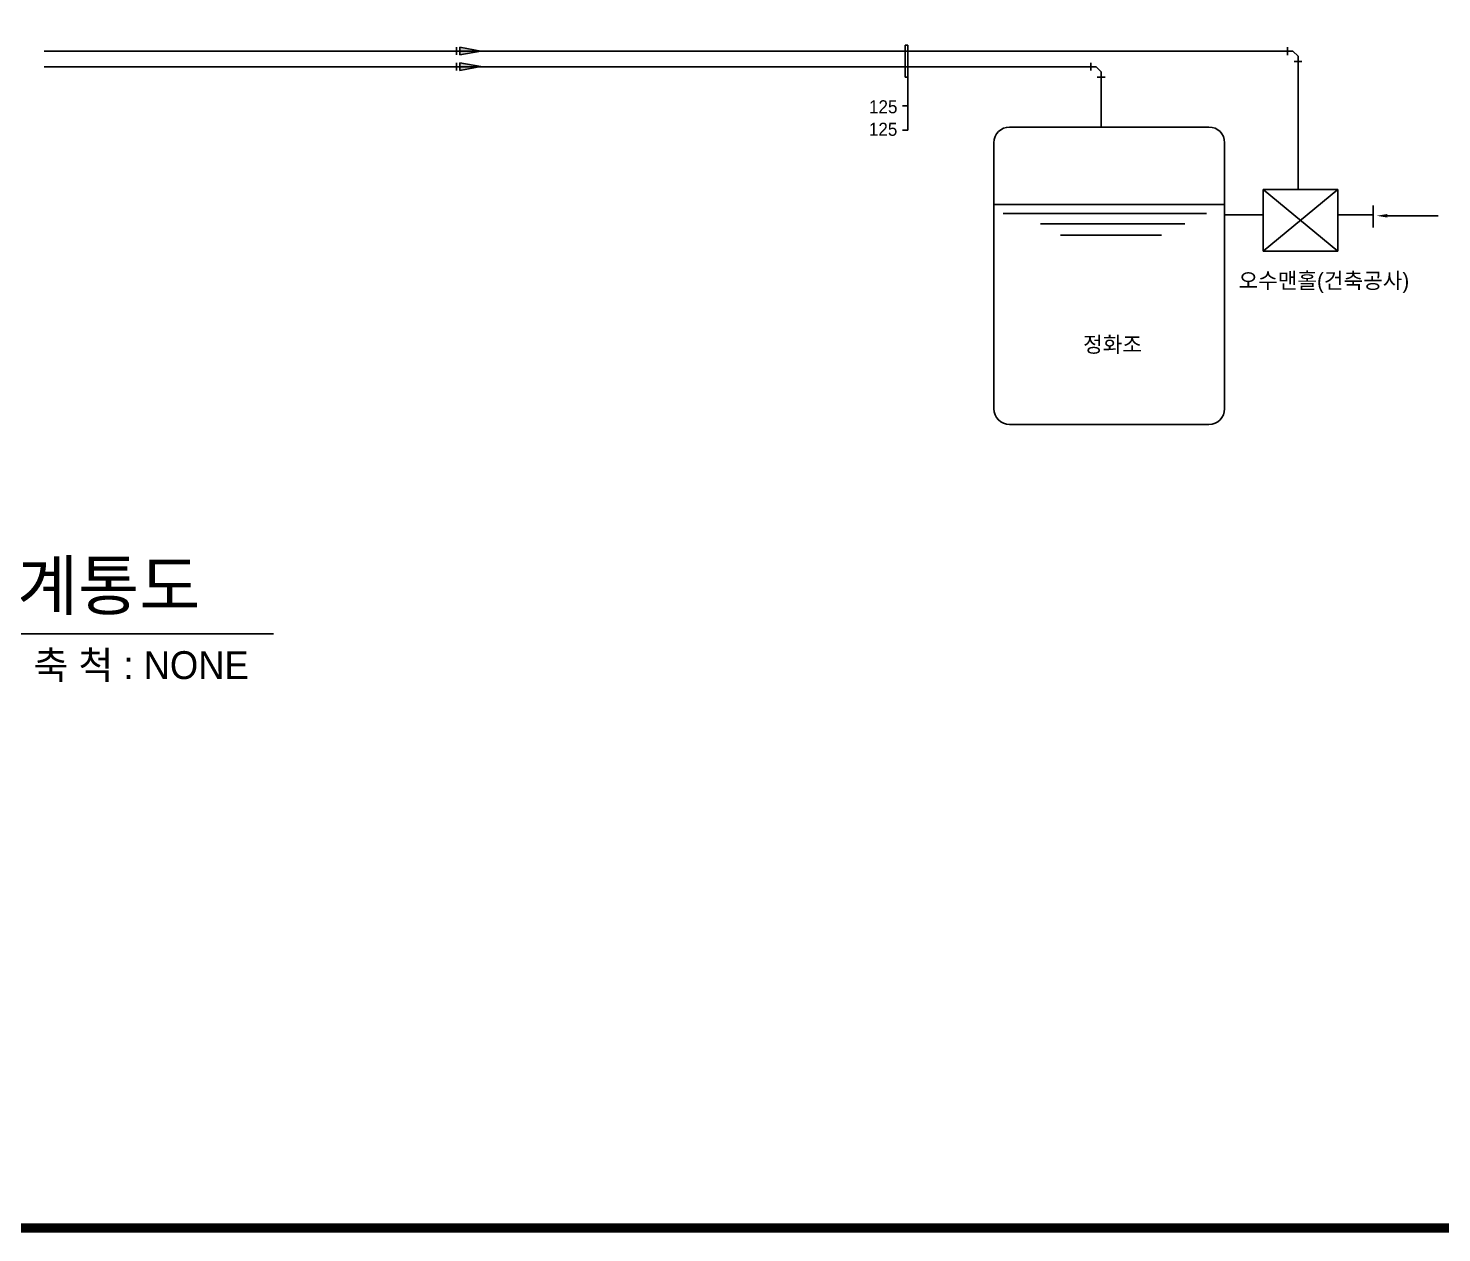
# Model space of a CAD drawing. Header units: millimetres. Extents: x 83956 to 461956, y 36707 to 125807.
# Drawn here: x 240258 to 260591, y 82652 to 99971 of the extents above; entities that cross this region are included whole.
import ezdxf
from ezdxf.enums import TextEntityAlignment as Align

# ---------------------------------------------------------------- set-up
doc = ezdxf.new("R2010")
doc.units = ezdxf.units.MM
doc.header["$LTSCALE"] = 100
doc.header["$MEASUREMENT"] = 0
for name, color, linetype in [('3', 3, 'CONTINUOUS'), ('6', 6, 'CONTINUOUS'), ('FORM', 8, 'CONTINUOUS'), ('PIPE', 3, 'CONTINUOUS'), ('TITLE', 3, 'CONTINUOUS'), ('TITLE1', 2, 'CONTINUOUS')]:
    doc.layers.add(name, color=color, linetype=linetype)
doc.styles.add('gr', font='Gulim.ttf')

# ---------------------------------------------------------------- blocks, each defined once
blk = doc.blocks.new('A$C4F4B4957')
at = {"layer": '3'}
blk.add_hatch(color=2, dxfattribs=at).paths.add_polyline_path([(37, 231), (0, 30), (75, 30)])
at = {"layer": '3', "color": 2}
for p, q in [((0, 30), (37, 231)), ((75, 30), (37, 231)), ((0, 30), (75, 30)), ((0, 0), (75, 0))]:
    blk.add_line(p, q, dxfattribs=at)
blk = doc.blocks.new('PMC-FORMV')
at = {"layer": 'FORM', "const_width": 90.2}
blk.add_lwpolyline([(1544, 975), (1544, 28725), (40744, 28725), (40744, 975)], close=True, dxfattribs=at)

msp = doc.modelspace()

# ---------------------------------------------------------------- linework, layer by layer
at = {"layer": '3', "color": 4}
msp.add_line((258375, 99644), (240485, 99644), dxfattribs=at)
at = {"layer": '6', "color": 4}
msp.add_line((255543, 99419), (240485, 99419), dxfattribs=at)
at = {"layer": 'PIPE', "color": 1}
for p, q in [((252873, 99727), (252910, 99727)), ((252873, 99266), (252873, 99727)), ((252910, 99727), (252910, 98508)), ((252910, 99266), (252873, 99266)), ((252910, 98858), (252835, 98858)), ((252910, 98508), (252835, 98508)), ((259807, 97275), (260540, 97275))]:
    msp.add_line(p, q, dxfattribs=at)
at = {"layer": 'PIPE', "color": 2, "linetype": 'Continuous'}
for p, q in [((258375, 99700), (258375, 99587)), ((255543, 99475), (255543, 99362)), ((258581, 99494), (258469, 99494)), ((255749, 99269), (255637, 99269)), ((259606, 97421), (259606, 97108))]:
    msp.add_line(p, q, dxfattribs=at)
at = {"layer": 'PIPE', "color": 4, "linetype": 'Continuous'}
for p, q in [((258450, 99644), (258375, 99644)), ((258525, 99569), (258450, 99644)), ((258525, 99494), (258525, 99569)), ((255618, 99419), (255543, 99419)), ((255693, 99344), (255618, 99419)), ((255693, 99269), (255693, 99344))]:
    msp.add_line(p, q, dxfattribs=at)
at = {"layer": 'PIPE', "color": 4}
for p, q in [((258525, 97654), (258525, 99494)), ((255693, 98551), (255693, 99269)), ((258023, 97287), (257468, 97287)), ((259606, 97287), (259099, 97287))]:
    msp.add_line(p, q, dxfattribs=at)
at = {"layer": 'PIPE', "color": 11}
for p, q in [((257243, 98551), (254374, 98551)), ((254149, 98326), (254149, 94499)), ((257468, 94499), (257468, 98326)), ((254149, 97436), (255873, 97436)), ((257468, 97436), (255624, 97436)), ((254284, 97307), (257208, 97307)), ((254821, 97160), (256896, 97160)), ((255109, 96998), (256562, 96998)), ((254374, 94274), (257243, 94274))]:
    msp.add_line(p, q, dxfattribs=at)
at = {"layer": 'PIPE', "color": 9}
for p, q in [((258023, 97654), (259099, 96767)), ((259099, 97654), (258023, 96767))]:
    msp.add_line(p, q, dxfattribs=at)
at = {"layer": 'PIPE', "color": 2}
for p, q in [((259099, 97654), (258023, 97654)), ((258023, 96767), (258023, 97654)), ((259099, 96767), (259099, 97654)), ((258023, 96767), (259099, 96767))]:
    msp.add_line(p, q, dxfattribs=at)
at = {"layer": 'PIPE', "color": 11}
for centre, start, end in [((254374, 98326), 90, 180), ((257243, 98326), 0, 90), ((254374, 94499), 180, 270), ((257243, 94499), 270, 0)]:
    msp.add_arc(centre, 225, start, end, dxfattribs=at)
at = {"layer": 'PIPE', "color": 1}
msp.add_solid([(259807, 97300), (259807, 97250), (259657, 97275)], dxfattribs=at)
at = {"layer": 'TITLE', "color": 4}
msp.add_line((233317, 91266), (243788, 91266), dxfattribs=at)

# ---------------------------------------------------------------- block references
at = {"layer": '3', "xscale": 1.5, "yscale": 1.5, "zscale": 1.5, "rotation": 270}
for p in [(246420, 99700), (246420, 99475)]:
    msp.add_blockref('A$C4F4B4957', p, dxfattribs=at)
at = {"layer": 'FORM', "xscale": 1.5, "yscale": 1.5, "zscale": 1.5}
msp.add_blockref('PMC-FORMV', (209956, 81257), dxfattribs=at)

# ---------------------------------------------------------------- texts
at = {"layer": 'PIPE', "color": 2, "style": 'gr'}
for p in [(252762, 98749), (252760, 98425)]:
    msp.add_text('125', height=187.5, dxfattribs=at).set_placement(p, align=Align.RIGHT)
for s, p in [('오수맨홀(건축공사)', (258896, 96163)), ('정화조', (255856, 95245))]:
    msp.add_text(s, height=225, dxfattribs=at).set_placement(p, align=Align.BOTTOM_CENTER)
at = {"layer": 'TITLE', "color": 3, "style": 'gr'}
msp.add_text('축 척 : NONE', height=400, dxfattribs=at).set_placement((243430, 90614), align=Align.RIGHT)
at = {"layer": 'TITLE1', "color": 3, "style": 'gr'}
msp.add_text('위생배관 계통도', height=700, dxfattribs=at).set_placement((236330, 91610))

doc.saveas('drawing.dxf')
